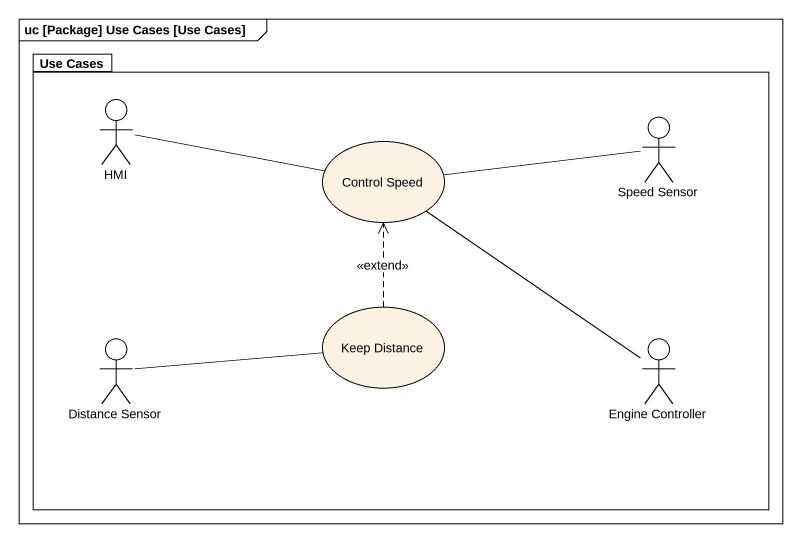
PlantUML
@startuml
mainframe uc [Package] Use Cases [Use Cases]
package "Use Cases" as Use_Cases {
  actor HMI
  actor "Speed Sensor" as Speed_Sensor
  usecase "Control Speed" as Control_Speed
  usecase "Keep Distance" as Keep_Distance
  actor "Distance Sensor" as Distance_Sensor
  actor "Engine Controller" as Engine_Controller
}
HMI -right- Control_Speed
Control_Speed -right- Speed_Sensor
Control_Speed -- Engine_Controller
Keep_Distance .up.> Control_Speed : <<extend>>
Distance_Sensor -right- Keep_Distance
@enduml
